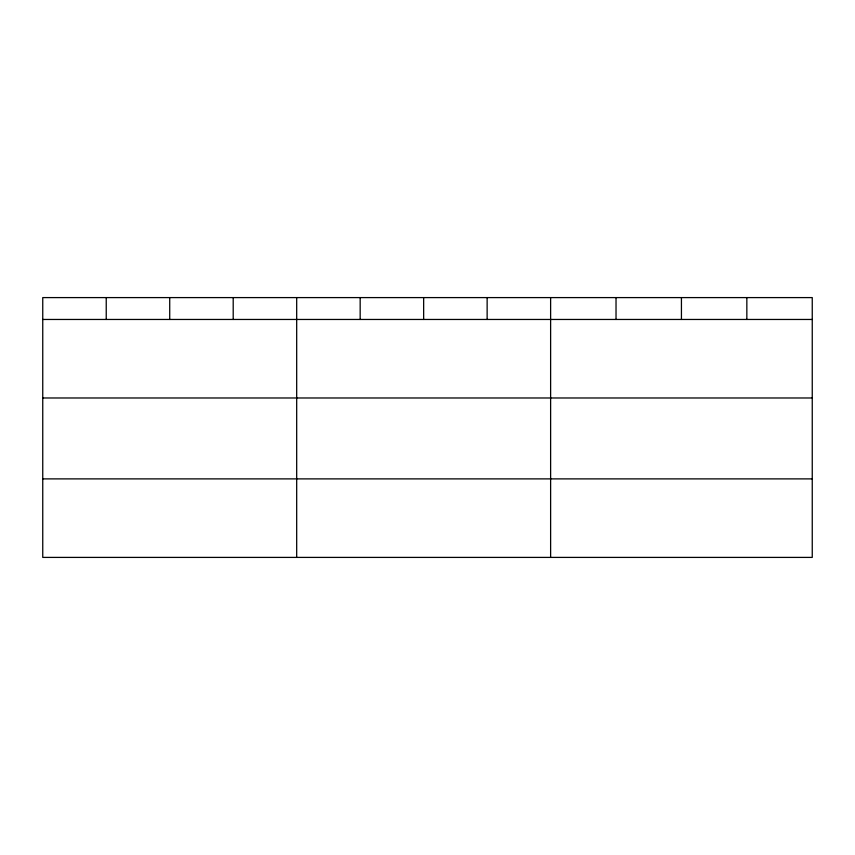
<?xml version="1.0" encoding="UTF-8"?>
<svg xmlns="http://www.w3.org/2000/svg" width="855" height="855" viewBox="0 0 855 855"><rect width="100%" height="100%" fill="white"/><g stroke="black" fill="none" stroke-linecap="round" stroke-linejoin="round"><path stroke-width="1.28" d="M812.25 397.981L812.25 297.593L42.75 297.593L42.75 557.407L812.25 557.407L812.25 397.981L42.75 397.981M42.75 319.46L812.25 319.46M42.75 478.886L812.25 478.886M746.842 297.593L746.842 319.46M681.435 297.593L681.435 319.46M616.028 297.593L616.028 319.46M550.62 297.593L550.62 557.407M487.136 297.593L487.136 319.46M423.653 297.593L423.653 319.46M360.169 297.593L360.169 319.46M296.685 297.593L296.685 557.407M233.201 297.593L233.201 319.46M169.718 297.593L169.718 319.46M106.234 297.593L106.234 319.46"/></g></svg>
